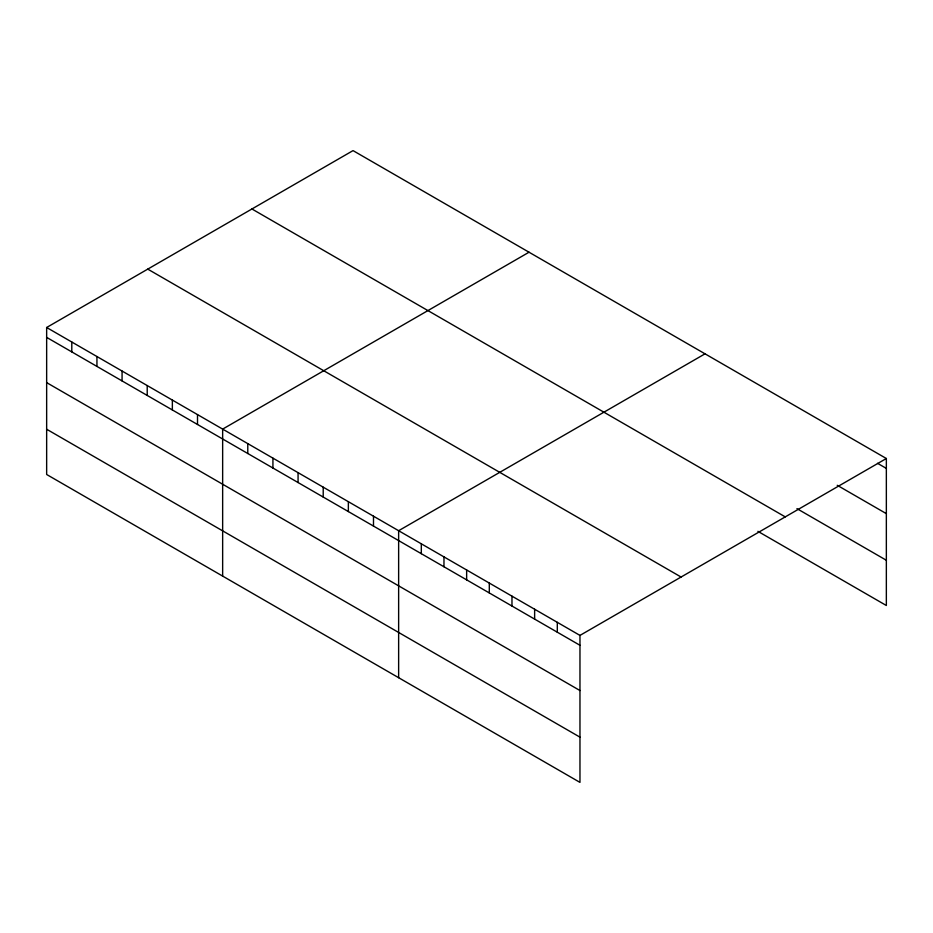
<?xml version="1.0" encoding="UTF-8"?>
<svg xmlns="http://www.w3.org/2000/svg" width="933" height="933" viewBox="0 0 933 933"><rect width="100%" height="100%" fill="white"/><g stroke="black" fill="none" stroke-linecap="round" stroke-linejoin="round"><path stroke-width="1.4" d="M757.911 531.344L886.35 605.505L886.35 458.511L353.036 150.61L46.65 327.495L46.65 474.489L579.964 782.39L579.964 635.408L46.65 327.495M529.034 252.213L222.649 429.11L222.649 576.093M705.021 353.829L398.636 530.714L398.636 677.708M579.964 635.408L886.35 458.511M877.533 463.304L886.35 468.401M837.239 485.288L886.35 513.64M796.945 508.637L886.35 560.255M251.933 208.98L785.248 516.882M147.752 269.124L681.067 577.026M46.65 337.384L579.964 645.286M46.65 382.623L579.964 690.537M46.65 429.238L579.964 737.152M557.304 622.323L557.304 632.201M534.632 609.226L534.632 619.115M511.972 596.14L511.972 606.03M489.3 583.055L489.3 592.945M466.64 569.97L466.64 579.86M443.968 556.884L443.968 566.774M421.308 543.799L421.308 553.689M373.492 516.194L373.492 526.084M348.359 501.686L348.359 511.564M323.215 487.166L323.215 497.056M298.07 472.658L298.07 482.536M272.926 458.138L272.926 468.028M247.781 443.618L247.781 453.508M197.504 414.59L197.504 424.48M172.36 400.07L172.36 409.96M147.216 385.562L147.216 395.44M122.071 371.042L122.071 380.932M96.939 356.523L96.939 366.412M71.794 342.014L71.794 351.893"/></g></svg>
